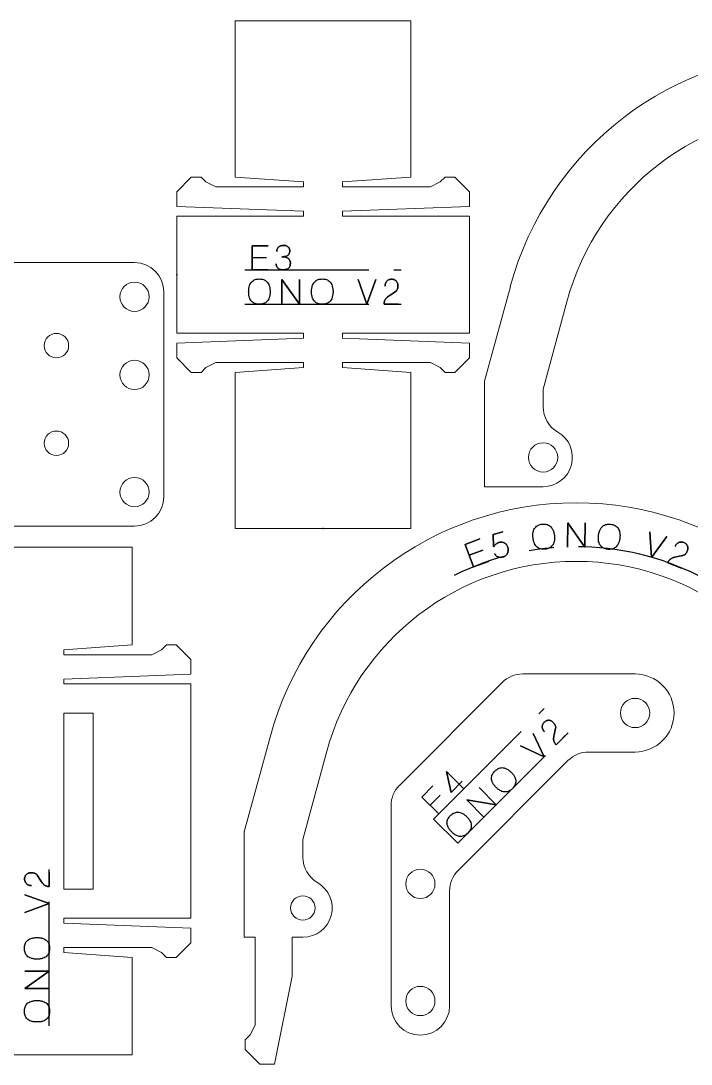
# Model space of a CAD drawing. Header units: millimetres. Extents: x 91 to 270, y 116 to 224.
# Drawn here: x 154.4 to 223, y 116.4 to 223.3 of the extents above; entities that cross this region are included whole.
import ezdxf

# ---------------------------------------------------------------- set-up
doc = ezdxf.new("R2010")
doc.units = ezdxf.units.MM
doc.header["$PDSIZE"] = -1
doc.linetypes.add('CENTERX2', pattern=[20.32, 12.7, -2.54, 2.54, -2.54])

msp = doc.modelspace()

# ---------------------------------------------------------------- linework, layer by layer
at = {"color": 7, "linetype": 'Continuous', "lineweight": 15}
for p, q in [((176.32, 223.3), (176.32, 207.3)), ((194.32, 223.3), (176.32, 223.3)), ((194.32, 207.3), (194.32, 223.3)), ((170.32, 205.8), (171.82, 207.3)), ((171.82, 207.3), (172.82, 207.3)), ((172.82, 207.3), (173.32, 206.8)), ((173.32, 206.8), (174.32, 206.3)), ((174.32, 206.3), (183.32, 206.3)), ((183.32, 206.8), (176.32, 207.3)), ((183.32, 206.3), (183.32, 206.8)), ((187.32, 206.8), (194.32, 207.3)), ((187.32, 206.3), (187.32, 206.8)), ((196.32, 206.3), (187.32, 206.3)), ((197.32, 206.8), (196.32, 206.3)), ((197.82, 207.3), (197.32, 206.8)), ((198.82, 207.3), (197.82, 207.3)), ((200.32, 205.8), (198.82, 207.3)), ((170.32, 204.3), (170.32, 205.8)), ((200.32, 204.3), (200.32, 205.8)), ((183.32, 203.8), (170.32, 204.3)), ((187.32, 203.8), (200.32, 204.3)), ((170.32, 191.3), (170.32, 203.3)), ((170.32, 203.3), (183.32, 203.3)), ((183.32, 203.3), (183.32, 203.8)), ((187.32, 203.3), (187.32, 203.8)), ((200.32, 203.3), (187.32, 203.3)), ((200.32, 203.3), (200.32, 191.3)), ((144, 198.54), (166, 198.54)), ((201.87, 186.39), (204.51, 196.09)), ((169, 195.54), (169, 174.54)), ((210.3, 194.52), (207.87, 185.59)), ((170.32, 191.3), (183.32, 191.3)), ((183.32, 191.3), (183.32, 190.8)), ((200.32, 191.3), (187.32, 191.3)), ((187.32, 191.3), (187.32, 190.8)), ((183.32, 190.8), (170.32, 190.3)), ((170.32, 190.3), (170.32, 188.8)), ((187.32, 190.8), (200.32, 190.3)), ((200.32, 190.3), (200.32, 188.8)), ((170.32, 188.8), (171.82, 187.3)), ((173.32, 187.8), (174.32, 188.3)), ((174.32, 188.3), (183.32, 188.3)), ((183.32, 188.3), (183.32, 187.8)), ((196.32, 188.3), (187.32, 188.3)), ((187.32, 188.3), (187.32, 187.8)), ((197.32, 187.8), (196.32, 188.3)), ((200.32, 188.8), (198.82, 187.3)), ((171.82, 187.3), (172.82, 187.3)), ((172.82, 187.3), (173.32, 187.8)), ((183.32, 187.8), (176.32, 187.3)), ((176.32, 187.3), (176.32, 171.3)), ((187.32, 187.8), (194.32, 187.3)), ((194.32, 171.3), (194.32, 187.3)), ((197.82, 187.3), (197.32, 187.8)), ((198.82, 187.3), (197.82, 187.3)), ((201.87, 175.59), (201.87, 186.39)), ((207.87, 185.59), (207.87, 183.78)), ((207.87, 175.59), (201.87, 175.59)), ((166, 171.54), (97, 171.54)), ((176.32, 171.3), (194.32, 171.3)), ((165.77, 169.38), (124.77, 169.38)), ((165.77, 159.38), (165.77, 169.38)), ((158.77, 158.88), (165.77, 159.38)), ((169.27, 159.38), (168.77, 158.88)), ((170.27, 159.38), (169.27, 159.38)), ((171.77, 157.88), (170.27, 159.38)), ((158.77, 158.38), (158.77, 158.88)), ((167.77, 158.38), (158.77, 158.38)), ((168.77, 158.88), (167.77, 158.38)), ((171.77, 156.38), (171.77, 157.88)), ((158.77, 155.88), (171.77, 156.38)), ((205.79, 156.41), (217.29, 156.41)), ((158.77, 155.38), (158.77, 155.88)), ((171.77, 155.38), (158.77, 155.38)), ((171.77, 155.38), (171.77, 131.38)), ((193.17, 145.03), (203.67, 155.53)), ((158.77, 152.38), (158.77, 134.38)), ((158.77, 152.38), (161.77, 152.38)), ((161.77, 152.38), (161.77, 134.38)), ((177.25, 140.24), (179.89, 149.95)), ((185.68, 148.38), (183.25, 139.44)), ((210.41, 147.53), (199.17, 136.29)), ((217.29, 148.41), (212.53, 148.41)), ((192.29, 122.41), (192.29, 142.91)), ((177.25, 129.44), (177.25, 140.24)), ((183.25, 139.44), (183.25, 137.64)), ((158.77, 134.38), (161.77, 134.38)), ((198.29, 134.17), (198.29, 122.41)), ((171.77, 131.38), (158.77, 131.38)), ((158.77, 131.38), (158.77, 130.88)), ((158.77, 130.88), (171.77, 130.38)), ((171.77, 130.38), (171.77, 128.88)), ((178.35, 129.44), (177.25, 129.44)), ((178.35, 120.44), (178.35, 129.44)), ((183.25, 129.44), (182.15, 129.44)), ((182.15, 129.44), (182.15, 125.44)), ((167.77, 128.38), (158.77, 128.38)), ((158.77, 128.38), (158.77, 127.88)), ((168.77, 127.88), (167.77, 128.38)), ((171.77, 128.88), (170.27, 127.38)), ((158.77, 127.88), (165.77, 127.38)), ((165.77, 127.38), (165.77, 117.38)), ((169.27, 127.38), (168.77, 127.88)), ((170.27, 127.38), (169.27, 127.38)), ((182.15, 125.44), (180.35, 116.44)), ((177.85, 119.44), (178.35, 120.44)), ((177.35, 118.94), (177.85, 119.44)), ((177.35, 117.94), (177.35, 118.94)), ((178.85, 116.44), (177.35, 117.94)), ((165.77, 117.38), (96.77, 117.38)), ((180.35, 116.44), (178.85, 116.44))]:
    msp.add_line(p, q, dxfattribs=at)
at = {"color": 7, "linetype": 'Continuous'}
for p, q in [((178.07, 199.07), (179.54, 199.07)), ((196.29, 142.96), (197.33, 144))]:
    msp.add_line(p, q, dxfattribs=at)
at = {"color": 7, "linetype": 'CENTERX2'}
for p, q in [((177.32, 197.8), (193.32, 197.8)), ((177.32, 194.3), (193.32, 194.3)), ((196.65, 141.55), (207.97, 152.86)), ((199.13, 139.07), (210.44, 150.39)), ((196.65, 141.55), (199.13, 139.07)), ((157.27, 120.38), (157.27, 136.38))]:
    msp.add_line(p, q, dxfattribs=at)
at = {"color": 7, "linetype": 'Continuous', "flags": 128}
for points in [[(178.07, 197.8), (178.07, 200.27), (178.07, 200.27), (179.68, 200.27), (179.68, 200.27), (178.07, 200.27), (178.07, 200.27), (178.07, 197.8), (178.07, 197.8), (179.68, 197.8), (179.68, 197.8), (178.07, 197.8)], [(180.51, 198.43), (180.51, 198.36), (180.52, 198.29), (180.54, 198.23), (180.56, 198.17), (180.58, 198.12), (180.62, 198.06), (180.65, 198.02), (180.7, 197.97), (180.75, 197.93), (180.8, 197.9), (180.86, 197.87), (180.92, 197.85), (180.99, 197.83), (181.06, 197.81), (181.14, 197.8), (181.22, 197.8), (181.22, 197.8), (181.3, 197.8), (181.38, 197.81), (181.45, 197.82), (181.52, 197.84), (181.59, 197.86), (181.65, 197.88), (181.71, 197.91), (181.76, 197.95), (181.81, 197.99), (181.85, 198.04), (181.88, 198.09), (181.91, 198.15), (181.94, 198.21), (181.95, 198.28), (181.96, 198.36), (181.97, 198.44), (181.97, 198.44), (181.97, 198.52), (181.96, 198.6), (181.94, 198.67), (181.92, 198.74), (181.89, 198.81), (181.85, 198.86), (181.81, 198.91), (181.77, 198.96), (181.71, 199), (181.65, 199.04), (181.58, 199.07), (181.5, 199.09), (181.42, 199.11), (181.32, 199.13), (181.22, 199.14), (181.11, 199.14), (181.11, 199.14), (181.22, 199.14), (181.32, 199.15), (181.41, 199.16), (181.49, 199.18), (181.56, 199.2), (181.63, 199.23), (181.68, 199.26), (181.73, 199.3), (181.78, 199.34), (181.81, 199.38), (181.84, 199.43), (181.86, 199.48), (181.88, 199.54), (181.89, 199.59), (181.9, 199.65), (181.9, 199.71), (181.9, 199.71), (181.9, 199.77), (181.9, 199.83), (181.88, 199.89), (181.87, 199.94), (181.85, 199.99), (181.83, 200.04), (181.8, 200.09), (181.76, 200.13), (181.72, 200.17), (181.67, 200.2), (181.62, 200.23), (181.56, 200.26), (181.5, 200.28), (181.43, 200.29), (181.35, 200.3), (181.26, 200.3), (181.26, 200.3), (181.18, 200.3), (181.1, 200.29), (181.03, 200.27), (180.96, 200.25), (180.9, 200.22), (180.84, 200.19), (180.79, 200.15), (180.74, 200.11), (180.7, 200.07), (180.67, 200.02), (180.64, 199.97), (180.61, 199.92), (180.6, 199.86), (180.58, 199.8), (180.57, 199.74), (180.57, 199.68), (180.57, 199.68), (180.57, 199.74), (180.58, 199.8), (180.6, 199.86), (180.61, 199.92), (180.64, 199.97), (180.67, 200.02), (180.7, 200.07), (180.74, 200.11), (180.79, 200.15), (180.84, 200.19), (180.9, 200.22), (180.96, 200.25), (181.03, 200.27), (181.1, 200.29), (181.18, 200.3), (181.26, 200.3), (181.26, 200.3), (181.35, 200.3), (181.43, 200.29), (181.5, 200.28), (181.56, 200.26), (181.62, 200.23), (181.67, 200.2), (181.72, 200.17), (181.76, 200.13), (181.8, 200.09), (181.83, 200.04), (181.85, 199.99), (181.87, 199.94), (181.88, 199.89), (181.9, 199.83), (181.9, 199.77), (181.9, 199.71), (181.9, 199.71), (181.9, 199.65), (181.89, 199.59), (181.88, 199.54), (181.86, 199.48), (181.84, 199.43), (181.81, 199.38), (181.78, 199.34), (181.73, 199.3), (181.68, 199.26), (181.63, 199.23), (181.56, 199.2), (181.49, 199.18), (181.41, 199.16), (181.32, 199.15), (181.22, 199.14), (181.11, 199.14), (181.11, 199.14), (181.22, 199.14), (181.32, 199.13), (181.42, 199.11), (181.5, 199.09), (181.58, 199.07), (181.65, 199.04), (181.71, 199), (181.77, 198.96), (181.81, 198.91), (181.85, 198.86), (181.89, 198.81), (181.92, 198.74), (181.94, 198.67), (181.96, 198.6), (181.97, 198.52), (181.97, 198.44), (181.97, 198.44), (181.96, 198.36), (181.95, 198.28), (181.94, 198.21), (181.91, 198.15), (181.88, 198.09), (181.85, 198.04), (181.81, 197.99), (181.76, 197.95), (181.71, 197.91), (181.65, 197.88), (181.59, 197.86), (181.52, 197.84), (181.45, 197.82), (181.38, 197.81), (181.3, 197.8), (181.22, 197.8), (181.22, 197.8), (181.14, 197.8), (181.06, 197.81), (180.99, 197.83), (180.92, 197.85), (180.86, 197.87), (180.8, 197.9), (180.75, 197.93), (180.7, 197.97), (180.65, 198.02), (180.62, 198.06), (180.58, 198.12), (180.56, 198.17), (180.54, 198.23), (180.52, 198.29), (180.51, 198.36), (180.51, 198.43)], [(178.8, 194.27), (178.68, 194.27), (178.57, 194.29), (178.47, 194.31), (178.37, 194.34), (178.27, 194.38), (178.18, 194.43), (178.1, 194.49), (178.02, 194.56), (177.95, 194.64), (177.88, 194.73), (177.83, 194.84), (177.78, 194.95), (177.76, 195.02), (177.74, 195.09), (177.73, 195.16), (177.72, 195.23), (177.71, 195.31), (177.7, 195.39), (177.7, 195.48), (177.69, 195.56), (177.69, 195.56), (177.7, 195.65), (177.7, 195.74), (177.71, 195.82), (177.72, 195.89), (177.73, 195.97), (177.74, 196.04), (177.76, 196.11), (177.78, 196.17), (177.83, 196.29), (177.88, 196.4), (177.95, 196.49), (178.02, 196.58), (178.1, 196.65), (178.18, 196.71), (178.27, 196.76), (178.37, 196.8), (178.47, 196.83), (178.57, 196.85), (178.68, 196.86), (178.8, 196.87), (178.8, 196.87), (178.91, 196.86), (179.02, 196.85), (179.12, 196.83), (179.22, 196.8), (179.32, 196.76), (179.41, 196.71), (179.49, 196.65), (179.57, 196.58), (179.64, 196.49), (179.71, 196.4), (179.76, 196.29), (179.81, 196.17), (179.83, 196.11), (179.85, 196.04), (179.86, 195.97), (179.87, 195.89), (179.88, 195.82), (179.89, 195.74), (179.89, 195.65), (179.9, 195.56), (179.9, 195.56), (179.89, 195.48), (179.89, 195.39), (179.88, 195.31), (179.87, 195.23), (179.86, 195.16), (179.85, 195.09), (179.83, 195.02), (179.81, 194.95), (179.76, 194.84), (179.71, 194.73), (179.64, 194.64), (179.57, 194.56), (179.49, 194.49), (179.41, 194.43), (179.32, 194.38), (179.22, 194.34), (179.12, 194.31), (179.02, 194.29), (178.91, 194.27)], [(178.8, 194.27), (178.68, 194.27), (178.57, 194.29), (178.47, 194.31), (178.37, 194.34), (178.27, 194.38), (178.18, 194.43), (178.1, 194.49), (178.02, 194.56), (177.95, 194.64), (177.88, 194.73), (177.83, 194.84), (177.78, 194.95), (177.76, 195.02), (177.74, 195.09), (177.73, 195.16), (177.72, 195.23), (177.71, 195.31), (177.7, 195.39), (177.7, 195.48), (177.69, 195.56), (177.69, 195.56), (177.7, 195.65), (177.7, 195.74), (177.71, 195.82), (177.72, 195.89), (177.73, 195.97), (177.74, 196.04), (177.76, 196.11), (177.78, 196.17), (177.83, 196.29), (177.88, 196.4), (177.95, 196.49), (178.02, 196.58), (178.1, 196.65), (178.18, 196.71), (178.27, 196.76), (178.37, 196.8), (178.47, 196.83), (178.57, 196.85), (178.68, 196.86), (178.8, 196.87), (178.8, 196.87), (178.91, 196.86), (179.02, 196.85), (179.12, 196.83), (179.22, 196.8), (179.32, 196.76), (179.41, 196.71), (179.49, 196.65), (179.57, 196.58), (179.64, 196.49), (179.71, 196.4), (179.76, 196.29), (179.81, 196.17), (179.83, 196.11), (179.85, 196.04), (179.86, 195.97), (179.87, 195.89), (179.88, 195.82), (179.89, 195.74), (179.89, 195.65), (179.9, 195.56), (179.9, 195.56), (179.89, 195.48), (179.89, 195.39), (179.88, 195.31), (179.87, 195.23), (179.86, 195.16), (179.85, 195.09), (179.83, 195.02), (179.81, 194.95), (179.76, 194.84), (179.71, 194.73), (179.64, 194.64), (179.57, 194.56), (179.49, 194.49), (179.41, 194.43), (179.32, 194.38), (179.22, 194.34), (179.12, 194.31), (179.02, 194.29), (178.91, 194.27), (178.8, 194.27)], [(181.11, 196.8), (182.89, 194.3), (182.89, 194.3), (182.89, 196.8), (182.89, 196.8), (182.89, 194.3), (182.89, 194.3), (181.11, 196.8), (181.11, 196.8), (181.11, 194.3), (181.11, 194.3), (181.11, 196.8)], [(185.24, 194.27), (185.13, 194.27), (185.02, 194.29), (184.91, 194.31), (184.81, 194.34), (184.71, 194.38), (184.62, 194.43), (184.54, 194.49), (184.46, 194.56), (184.39, 194.64), (184.33, 194.73), (184.27, 194.84), (184.22, 194.95), (184.2, 195.02), (184.19, 195.09), (184.17, 195.16), (184.16, 195.23), (184.15, 195.31), (184.14, 195.39), (184.14, 195.48), (184.14, 195.56), (184.14, 195.56), (184.14, 195.65), (184.14, 195.74), (184.15, 195.82), (184.16, 195.89), (184.17, 195.97), (184.19, 196.04), (184.2, 196.11), (184.22, 196.17), (184.27, 196.29), (184.33, 196.4), (184.39, 196.49), (184.46, 196.58), (184.54, 196.65), (184.62, 196.71), (184.71, 196.76), (184.81, 196.8), (184.91, 196.83), (185.02, 196.85), (185.13, 196.86), (185.24, 196.87), (185.24, 196.87), (185.35, 196.86), (185.46, 196.85), (185.56, 196.83), (185.67, 196.8), (185.76, 196.76), (185.85, 196.71), (185.94, 196.65), (186.01, 196.58), (186.09, 196.49), (186.15, 196.4), (186.21, 196.29), (186.25, 196.17), (186.27, 196.11), (186.29, 196.04), (186.3, 195.97), (186.32, 195.89), (186.33, 195.82), (186.33, 195.74), (186.34, 195.65), (186.34, 195.56), (186.34, 195.56), (186.34, 195.48), (186.33, 195.39), (186.33, 195.31), (186.32, 195.23), (186.3, 195.16), (186.29, 195.09), (186.27, 195.02), (186.25, 194.95), (186.21, 194.84), (186.15, 194.73), (186.09, 194.64), (186.01, 194.56), (185.94, 194.49), (185.85, 194.43), (185.76, 194.38), (185.67, 194.34), (185.56, 194.31), (185.46, 194.29), (185.35, 194.27)], [(185.24, 194.27), (185.13, 194.27), (185.02, 194.29), (184.91, 194.31), (184.81, 194.34), (184.71, 194.38), (184.62, 194.43), (184.54, 194.49), (184.46, 194.56), (184.39, 194.64), (184.33, 194.73), (184.27, 194.84), (184.22, 194.95), (184.2, 195.02), (184.19, 195.09), (184.17, 195.16), (184.16, 195.23), (184.15, 195.31), (184.14, 195.39), (184.14, 195.48), (184.14, 195.56), (184.14, 195.56), (184.14, 195.65), (184.14, 195.74), (184.15, 195.82), (184.16, 195.89), (184.17, 195.97), (184.19, 196.04), (184.2, 196.11), (184.22, 196.17), (184.27, 196.29), (184.33, 196.4), (184.39, 196.49), (184.46, 196.58), (184.54, 196.65), (184.62, 196.71), (184.71, 196.76), (184.81, 196.8), (184.91, 196.83), (185.02, 196.85), (185.13, 196.86), (185.24, 196.87), (185.24, 196.87), (185.35, 196.86), (185.46, 196.85), (185.56, 196.83), (185.67, 196.8), (185.76, 196.76), (185.85, 196.71), (185.94, 196.65), (186.01, 196.58), (186.09, 196.49), (186.15, 196.4), (186.21, 196.29), (186.25, 196.17), (186.27, 196.11), (186.29, 196.04), (186.3, 195.97), (186.32, 195.89), (186.33, 195.82), (186.33, 195.74), (186.34, 195.65), (186.34, 195.56), (186.34, 195.56), (186.34, 195.48), (186.33, 195.39), (186.33, 195.31), (186.32, 195.23), (186.3, 195.16), (186.29, 195.09), (186.27, 195.02), (186.25, 194.95), (186.21, 194.84), (186.15, 194.73), (186.09, 194.64), (186.01, 194.56), (185.94, 194.49), (185.85, 194.43), (185.76, 194.38), (185.67, 194.34), (185.56, 194.31), (185.46, 194.29), (185.35, 194.27), (185.24, 194.27)], [(189.82, 194.3), (188.91, 196.8), (188.91, 196.8), (189.82, 194.3), (189.82, 194.3), (190.73, 196.8), (190.73, 196.8), (189.82, 194.3)], [(191.57, 194.3), (191.58, 194.39), (191.59, 194.48), (191.6, 194.55), (191.63, 194.62), (191.65, 194.69), (191.68, 194.75), (191.72, 194.8), (191.76, 194.85), (191.8, 194.9), (191.84, 194.94), (191.89, 194.98), (191.94, 195.02), (192.04, 195.1), (192.15, 195.17), (192.15, 195.17), (192.74, 195.57), (192.74, 195.57), (192.79, 195.6), (192.83, 195.63), (192.86, 195.67), (192.88, 195.71), (192.93, 195.78), (192.96, 195.87), (192.97, 195.95), (192.98, 196.04), (192.98, 196.13), (192.99, 196.21), (192.99, 196.21), (192.98, 196.26), (192.98, 196.31), (192.97, 196.36), (192.95, 196.41), (192.94, 196.46), (192.91, 196.51), (192.88, 196.56), (192.85, 196.61), (192.81, 196.66), (192.77, 196.7), (192.71, 196.73), (192.65, 196.77), (192.59, 196.8), (192.52, 196.82), (192.44, 196.83), (192.35, 196.83), (192.35, 196.83), (192.26, 196.83), (192.18, 196.82), (192.1, 196.8), (192.03, 196.77), (191.97, 196.74), (191.92, 196.7), (191.87, 196.65), (191.82, 196.61), (191.79, 196.55), (191.75, 196.5), (191.73, 196.44), (191.71, 196.37), (191.69, 196.31), (191.68, 196.24), (191.67, 196.18), (191.67, 196.12), (191.67, 196.12), (191.67, 196.18), (191.68, 196.24), (191.69, 196.31), (191.71, 196.37), (191.73, 196.44), (191.75, 196.5), (191.79, 196.55), (191.82, 196.61), (191.87, 196.65), (191.92, 196.7), (191.97, 196.74), (192.03, 196.77), (192.1, 196.8), (192.18, 196.82), (192.26, 196.83), (192.35, 196.83), (192.35, 196.83), (192.44, 196.83), (192.52, 196.82), (192.59, 196.8), (192.65, 196.77), (192.71, 196.73), (192.77, 196.7), (192.81, 196.66), (192.85, 196.61), (192.88, 196.56), (192.91, 196.51), (192.94, 196.46), (192.95, 196.41), (192.97, 196.36), (192.98, 196.31), (192.98, 196.26), (192.99, 196.21), (192.99, 196.21), (192.98, 196.13), (192.98, 196.04), (192.97, 195.95), (192.96, 195.87), (192.93, 195.78), (192.88, 195.71), (192.86, 195.67), (192.83, 195.63), (192.79, 195.6), (192.74, 195.57), (192.74, 195.57), (192.15, 195.17), (192.15, 195.17), (192.04, 195.1), (191.94, 195.02), (191.89, 194.98), (191.84, 194.94), (191.8, 194.9), (191.76, 194.85), (191.72, 194.8), (191.68, 194.75), (191.65, 194.69), (191.63, 194.62), (191.6, 194.55), (191.59, 194.48), (191.58, 194.39), (191.57, 194.3), (191.57, 194.3), (193.06, 194.3), (193.06, 194.3), (191.57, 194.3)], [(202.74, 170.7), (202.8, 169.44), (202.8, 169.44), (202.85, 169.52), (202.9, 169.58), (202.95, 169.65), (203.01, 169.7), (203.08, 169.75), (203.16, 169.8), (203.2, 169.82), (203.25, 169.84), (203.31, 169.86), (203.37, 169.87), (203.37, 169.87), (203.43, 169.89), (203.49, 169.9), (203.56, 169.9), (203.63, 169.9), (203.69, 169.89), (203.76, 169.88), (203.82, 169.86), (203.89, 169.83), (203.95, 169.8), (204.01, 169.76), (204.06, 169.71), (204.11, 169.66), (204.16, 169.6), (204.2, 169.54), (204.23, 169.46), (204.26, 169.38), (204.26, 169.38), (204.27, 169.35), (204.27, 169.32), (204.28, 169.29), (204.28, 169.25), (204.29, 169.16), (204.29, 169.07), (204.28, 168.97), (204.26, 168.87), (204.24, 168.82), (204.22, 168.78), (204.2, 168.73), (204.17, 168.68), (204.14, 168.63), (204.1, 168.59), (204.06, 168.55), (204.01, 168.51), (203.96, 168.48), (203.9, 168.45), (203.84, 168.42), (203.77, 168.4), (203.77, 168.4), (203.66, 168.37), (203.56, 168.36), (203.47, 168.35), (203.39, 168.36), (203.32, 168.37), (203.25, 168.39), (203.2, 168.41), (203.14, 168.44), (203.1, 168.47), (203.06, 168.51), (203.02, 168.54), (202.99, 168.58), (202.94, 168.67), (202.9, 168.74), (202.9, 168.74), (202.94, 168.67), (202.99, 168.58), (203.02, 168.54), (203.06, 168.51), (203.1, 168.47), (203.14, 168.44), (203.2, 168.41), (203.25, 168.39), (203.32, 168.37), (203.39, 168.36), (203.47, 168.35), (203.56, 168.36), (203.66, 168.37), (203.77, 168.4), (203.77, 168.4), (203.84, 168.42), (203.9, 168.45), (203.96, 168.48), (204.01, 168.51), (204.06, 168.55), (204.1, 168.59), (204.14, 168.63), (204.17, 168.68), (204.2, 168.73), (204.22, 168.78), (204.24, 168.82), (204.26, 168.87), (204.28, 168.97), (204.29, 169.07), (204.29, 169.16), (204.28, 169.25), (204.28, 169.29), (204.27, 169.32), (204.27, 169.35), (204.26, 169.38), (204.26, 169.38), (204.23, 169.46), (204.2, 169.54), (204.16, 169.6), (204.11, 169.66), (204.06, 169.71), (204.01, 169.76), (203.95, 169.8), (203.89, 169.83), (203.82, 169.86), (203.76, 169.88), (203.69, 169.89), (203.63, 169.9), (203.56, 169.9), (203.49, 169.9), (203.43, 169.89), (203.37, 169.87), (203.37, 169.87), (203.31, 169.86), (203.25, 169.84), (203.2, 169.82), (203.16, 169.8), (203.08, 169.75), (203.01, 169.7), (202.95, 169.65), (202.9, 169.58), (202.85, 169.52), (202.8, 169.44), (202.8, 169.44), (202.74, 170.7), (202.74, 170.7), (203.74, 170.98), (203.74, 170.98), (202.74, 170.7)], [(208.07, 169.19), (207.96, 169.18), (207.85, 169.18), (207.75, 169.19), (207.64, 169.21), (207.54, 169.24), (207.45, 169.27), (207.36, 169.32), (207.27, 169.38), (207.19, 169.46), (207.12, 169.54), (207.05, 169.64), (206.99, 169.75), (206.97, 169.81), (206.94, 169.88), (206.92, 169.95), (206.9, 170.02), (206.88, 170.09), (206.86, 170.17), (206.85, 170.26), (206.84, 170.34), (206.84, 170.34), (206.83, 170.43), (206.83, 170.51), (206.82, 170.6), (206.82, 170.67), (206.83, 170.75), (206.83, 170.82), (206.84, 170.89), (206.86, 170.95), (206.89, 171.08), (206.93, 171.19), (206.99, 171.29), (207.05, 171.38), (207.12, 171.46), (207.19, 171.53), (207.28, 171.59), (207.37, 171.64), (207.47, 171.68), (207.57, 171.71), (207.68, 171.74), (207.79, 171.75), (207.79, 171.75), (207.9, 171.76), (208.01, 171.76), (208.11, 171.75), (208.22, 171.73), (208.32, 171.7), (208.41, 171.66), (208.5, 171.61), (208.59, 171.55), (208.67, 171.48), (208.74, 171.39), (208.81, 171.29), (208.87, 171.18), (208.89, 171.12), (208.92, 171.05), (208.94, 170.99), (208.96, 170.91), (208.98, 170.84), (209, 170.76), (209.01, 170.68), (209.02, 170.59), (209.02, 170.59), (209.03, 170.5), (209.03, 170.42), (209.04, 170.34), (209.04, 170.26), (209.03, 170.18), (209.03, 170.11), (209.02, 170.04), (209, 169.98), (208.97, 169.86), (208.93, 169.75), (208.87, 169.65), (208.81, 169.56), (208.74, 169.48), (208.66, 169.41), (208.58, 169.35), (208.49, 169.3), (208.39, 169.26), (208.29, 169.23), (208.18, 169.2)], [(208.07, 169.19), (207.96, 169.18), (207.85, 169.18), (207.75, 169.19), (207.64, 169.21), (207.54, 169.24), (207.45, 169.27), (207.36, 169.32), (207.27, 169.38), (207.19, 169.46), (207.12, 169.54), (207.05, 169.64), (206.99, 169.75), (206.97, 169.81), (206.94, 169.88), (206.92, 169.95), (206.9, 170.02), (206.88, 170.09), (206.86, 170.17), (206.85, 170.26), (206.84, 170.34), (206.84, 170.34), (206.83, 170.43), (206.83, 170.51), (206.82, 170.6), (206.82, 170.67), (206.83, 170.75), (206.83, 170.82), (206.84, 170.89), (206.86, 170.95), (206.89, 171.08), (206.93, 171.19), (206.99, 171.29), (207.05, 171.38), (207.12, 171.46), (207.19, 171.53), (207.28, 171.59), (207.37, 171.64), (207.47, 171.68), (207.57, 171.71), (207.68, 171.74), (207.79, 171.75), (207.79, 171.75), (207.9, 171.76), (208.01, 171.76), (208.11, 171.75), (208.22, 171.73), (208.32, 171.7), (208.41, 171.66), (208.5, 171.61), (208.59, 171.55), (208.67, 171.48), (208.74, 171.39), (208.81, 171.29), (208.87, 171.18), (208.89, 171.12), (208.92, 171.05), (208.94, 170.99), (208.96, 170.91), (208.98, 170.84), (209, 170.76), (209.01, 170.68), (209.02, 170.59), (209.02, 170.59), (209.03, 170.5), (209.03, 170.42), (209.04, 170.34), (209.04, 170.26), (209.03, 170.18), (209.03, 170.11), (209.02, 170.04), (209, 169.98), (208.97, 169.86), (208.93, 169.75), (208.87, 169.65), (208.81, 169.56), (208.74, 169.48), (208.66, 169.41), (208.58, 169.35), (208.49, 169.3), (208.39, 169.26), (208.29, 169.23), (208.18, 169.2), (208.07, 169.19)], [(210.39, 171.89), (212.16, 169.39), (212.16, 169.39), (212.17, 171.89), (212.17, 171.89), (212.16, 169.39), (212.16, 169.39), (210.39, 171.89), (210.39, 171.89), (210.38, 169.39), (210.38, 169.39), (210.39, 171.89)], [(214.49, 169.18), (214.37, 169.2), (214.27, 169.22), (214.17, 169.26), (214.07, 169.3), (213.98, 169.35), (213.9, 169.41), (213.82, 169.48), (213.75, 169.56), (213.69, 169.65), (213.64, 169.75), (213.6, 169.86), (213.56, 169.98), (213.55, 170.04), (213.54, 170.11), (213.53, 170.18), (213.53, 170.26), (213.53, 170.34), (213.53, 170.42), (213.54, 170.5), (213.55, 170.59), (213.55, 170.59), (213.56, 170.68), (213.57, 170.76), (213.59, 170.84), (213.61, 170.91), (213.63, 170.99), (213.65, 171.05), (213.68, 171.12), (213.7, 171.18), (213.77, 171.29), (213.83, 171.39), (213.91, 171.48), (213.99, 171.55), (214.07, 171.61), (214.16, 171.66), (214.26, 171.7), (214.36, 171.73), (214.46, 171.75), (214.57, 171.75), (214.68, 171.75), (214.79, 171.74), (214.79, 171.74), (214.9, 171.73), (215.01, 171.7), (215.11, 171.67), (215.21, 171.63), (215.3, 171.58), (215.38, 171.52), (215.46, 171.45), (215.53, 171.37), (215.59, 171.28), (215.64, 171.17), (215.68, 171.06), (215.71, 170.94), (215.73, 170.87), (215.74, 170.8), (215.74, 170.73), (215.75, 170.66), (215.75, 170.58), (215.74, 170.5), (215.74, 170.42), (215.73, 170.33), (215.73, 170.33), (215.72, 170.24), (215.7, 170.16), (215.69, 170.08), (215.67, 170), (215.65, 169.93), (215.62, 169.86), (215.6, 169.8), (215.57, 169.74), (215.51, 169.63), (215.44, 169.53), (215.37, 169.44), (215.29, 169.37), (215.2, 169.31), (215.11, 169.26), (215.02, 169.22), (214.92, 169.2), (214.81, 169.18), (214.71, 169.17), (214.6, 169.17)], [(214.49, 169.18), (214.37, 169.2), (214.27, 169.22), (214.17, 169.26), (214.07, 169.3), (213.98, 169.35), (213.9, 169.41), (213.82, 169.48), (213.75, 169.56), (213.69, 169.65), (213.64, 169.75), (213.6, 169.86), (213.56, 169.98), (213.55, 170.04), (213.54, 170.11), (213.53, 170.18), (213.53, 170.26), (213.53, 170.34), (213.53, 170.42), (213.54, 170.5), (213.55, 170.59), (213.55, 170.59), (213.56, 170.68), (213.57, 170.76), (213.59, 170.84), (213.61, 170.91), (213.63, 170.99), (213.65, 171.05), (213.68, 171.12), (213.7, 171.18), (213.77, 171.29), (213.83, 171.39), (213.91, 171.48), (213.99, 171.55), (214.07, 171.61), (214.16, 171.66), (214.26, 171.7), (214.36, 171.73), (214.46, 171.75), (214.57, 171.75), (214.68, 171.75), (214.79, 171.74), (214.79, 171.74), (214.9, 171.73), (215.01, 171.7), (215.11, 171.67), (215.21, 171.63), (215.3, 171.58), (215.38, 171.52), (215.46, 171.45), (215.53, 171.37), (215.59, 171.28), (215.64, 171.17), (215.68, 171.06), (215.71, 170.94), (215.73, 170.87), (215.74, 170.8), (215.74, 170.73), (215.75, 170.66), (215.75, 170.58), (215.74, 170.5), (215.74, 170.42), (215.73, 170.33), (215.73, 170.33), (215.72, 170.24), (215.7, 170.16), (215.69, 170.08), (215.67, 170), (215.65, 169.93), (215.62, 169.86), (215.6, 169.8), (215.57, 169.74), (215.51, 169.63), (215.44, 169.53), (215.37, 169.44), (215.29, 169.37), (215.2, 169.31), (215.11, 169.26), (215.02, 169.22), (214.92, 169.2), (214.81, 169.18), (214.71, 169.17), (214.6, 169.17), (214.49, 169.18)], [(218.98, 168.32), (218.8, 170.98), (218.8, 170.98), (218.98, 168.32), (218.98, 168.32), (220.55, 170.47), (220.55, 170.47), (218.98, 168.32)], [(200.75, 167.37), (199.87, 169.68), (199.87, 169.68), (201.38, 170.25), (201.38, 170.25), (199.87, 169.68), (199.87, 169.68), (200.75, 167.37), (200.75, 167.37), (202.26, 167.94), (202.26, 167.94), (200.75, 167.37)], [(220.65, 167.8), (220.69, 167.89), (220.73, 167.96), (220.77, 168.03), (220.82, 168.08), (220.87, 168.13), (220.92, 168.17), (220.97, 168.21), (221.02, 168.25), (221.08, 168.27), (221.13, 168.3), (221.19, 168.32), (221.25, 168.34), (221.38, 168.37), (221.5, 168.4), (221.5, 168.4), (222.2, 168.55), (222.2, 168.55), (222.25, 168.56), (222.3, 168.58), (222.34, 168.6), (222.38, 168.62), (222.45, 168.68), (222.51, 168.75), (222.55, 168.82), (222.59, 168.9), (222.63, 168.98), (222.66, 169.06), (222.66, 169.06), (222.67, 169.1), (222.69, 169.14), (222.7, 169.19), (222.7, 169.25), (222.7, 169.3), (222.7, 169.36), (222.69, 169.42), (222.68, 169.47), (222.66, 169.53), (222.63, 169.58), (222.59, 169.64), (222.55, 169.69), (222.5, 169.74), (222.44, 169.79), (222.37, 169.83), (222.29, 169.86), (222.29, 169.86), (222.2, 169.89), (222.12, 169.91), (222.04, 169.92), (221.97, 169.92), (221.9, 169.91), (221.84, 169.89), (221.77, 169.87), (221.72, 169.84), (221.66, 169.81), (221.61, 169.77), (221.56, 169.72), (221.52, 169.67), (221.48, 169.62), (221.45, 169.56), (221.42, 169.5), (221.4, 169.45), (221.4, 169.45), (221.42, 169.5), (221.45, 169.56), (221.48, 169.62), (221.52, 169.67), (221.56, 169.72), (221.61, 169.77), (221.66, 169.81), (221.72, 169.84), (221.77, 169.87), (221.84, 169.89), (221.9, 169.91), (221.97, 169.92), (222.04, 169.92), (222.12, 169.91), (222.2, 169.89), (222.29, 169.86), (222.29, 169.86), (222.37, 169.83), (222.44, 169.79), (222.5, 169.74), (222.55, 169.69), (222.59, 169.64), (222.63, 169.58), (222.66, 169.53), (222.68, 169.47), (222.69, 169.42), (222.7, 169.36), (222.7, 169.3), (222.7, 169.25), (222.7, 169.19), (222.69, 169.14), (222.67, 169.1), (222.66, 169.06), (222.66, 169.06), (222.63, 168.98), (222.59, 168.9), (222.55, 168.82), (222.51, 168.75), (222.45, 168.68), (222.38, 168.62), (222.34, 168.6), (222.3, 168.58), (222.25, 168.56), (222.2, 168.55), (222.2, 168.55), (221.5, 168.4), (221.5, 168.4), (221.38, 168.37), (221.25, 168.34), (221.19, 168.32), (221.13, 168.3), (221.08, 168.27), (221.02, 168.25), (220.97, 168.21), (220.92, 168.17), (220.87, 168.13), (220.82, 168.08), (220.77, 168.03), (220.73, 167.96), (220.69, 167.89), (220.65, 167.8), (220.65, 167.8), (222.04, 167.26), (222.04, 167.26), (220.65, 167.8)], [(200.3, 168.56), (201.68, 169.08), (201.68, 169.08), (200.3, 168.56)], [(209.2, 149.15), (209.14, 149.22), (209.09, 149.28), (209.05, 149.35), (209.02, 149.41), (208.99, 149.47), (208.97, 149.54), (208.96, 149.6), (208.95, 149.66), (208.95, 149.72), (208.95, 149.78), (208.95, 149.85), (208.96, 149.91), (208.98, 150.03), (209.01, 150.16), (209.01, 150.16), (209.15, 150.85), (209.15, 150.85), (209.16, 150.91), (209.16, 150.96), (209.16, 151), (209.15, 151.05), (209.12, 151.13), (209.09, 151.21), (209.04, 151.28), (208.99, 151.35), (208.93, 151.41), (208.87, 151.47), (208.87, 151.47), (208.83, 151.5), (208.8, 151.53), (208.76, 151.56), (208.71, 151.59), (208.66, 151.61), (208.61, 151.63), (208.55, 151.65), (208.5, 151.66), (208.44, 151.66), (208.37, 151.66), (208.31, 151.65), (208.25, 151.63), (208.18, 151.6), (208.12, 151.56), (208.05, 151.52), (207.99, 151.46), (207.99, 151.46), (207.93, 151.39), (207.88, 151.33), (207.84, 151.26), (207.81, 151.19), (207.79, 151.13), (207.78, 151.06), (207.77, 150.99), (207.78, 150.93), (207.79, 150.87), (207.8, 150.8), (207.83, 150.74), (207.86, 150.69), (207.89, 150.63), (207.93, 150.58), (207.97, 150.53), (208.01, 150.48), (208.01, 150.48), (207.97, 150.53), (207.93, 150.58), (207.89, 150.63), (207.86, 150.69), (207.83, 150.74), (207.8, 150.8), (207.79, 150.87), (207.78, 150.93), (207.77, 150.99), (207.78, 151.06), (207.79, 151.13), (207.81, 151.19), (207.84, 151.26), (207.88, 151.33), (207.93, 151.39), (207.99, 151.46), (207.99, 151.46), (208.05, 151.52), (208.12, 151.56), (208.18, 151.6), (208.25, 151.63), (208.31, 151.65), (208.37, 151.66), (208.44, 151.66), (208.5, 151.66), (208.55, 151.65), (208.61, 151.63), (208.66, 151.61), (208.71, 151.59), (208.76, 151.56), (208.8, 151.53), (208.83, 151.5), (208.87, 151.47), (208.87, 151.47), (208.93, 151.41), (208.99, 151.35), (209.04, 151.28), (209.09, 151.21), (209.12, 151.13), (209.15, 151.05), (209.16, 151), (209.16, 150.96), (209.16, 150.91), (209.15, 150.85), (209.15, 150.85), (209.01, 150.16), (209.01, 150.16), (208.98, 150.03), (208.96, 149.91), (208.95, 149.85), (208.95, 149.78), (208.95, 149.72), (208.95, 149.66), (208.96, 149.6), (208.97, 149.54), (208.99, 149.47), (209.02, 149.41), (209.05, 149.35), (209.09, 149.28), (209.14, 149.22), (209.2, 149.15), (209.2, 149.15), (210.25, 150.19), (210.25, 150.19), (209.2, 149.15)], [(207.96, 147.91), (205.56, 149.03), (205.56, 149.03), (207.96, 147.91), (207.96, 147.91), (206.84, 150.31), (206.84, 150.31), (207.96, 147.91)], [(197.98, 146.4), (198.44, 144.27), (198.44, 144.27), (199.58, 145.41), (199.58, 145.41), (198.44, 144.27), (198.44, 144.27), (197.98, 146.4), (197.98, 146.4), (199.74, 144.63), (199.74, 144.63), (197.98, 146.4)], [(204.72, 144.67), (204.64, 144.59), (204.55, 144.52), (204.46, 144.46), (204.37, 144.41), (204.28, 144.37), (204.18, 144.34), (204.08, 144.32), (203.98, 144.32), (203.87, 144.32), (203.76, 144.34), (203.65, 144.38), (203.53, 144.43), (203.47, 144.46), (203.42, 144.49), (203.36, 144.53), (203.3, 144.57), (203.24, 144.62), (203.17, 144.67), (203.11, 144.73), (203.05, 144.79), (203.05, 144.79), (202.99, 144.85), (202.94, 144.91), (202.88, 144.97), (202.84, 145.03), (202.79, 145.09), (202.76, 145.15), (202.72, 145.21), (202.69, 145.27), (202.64, 145.38), (202.61, 145.49), (202.59, 145.61), (202.58, 145.71), (202.59, 145.82), (202.6, 145.92), (202.63, 146.02), (202.67, 146.11), (202.72, 146.2), (202.78, 146.29), (202.85, 146.38), (202.93, 146.46), (202.93, 146.46), (203.01, 146.54), (203.09, 146.6), (203.18, 146.66), (203.27, 146.71), (203.37, 146.75), (203.47, 146.78), (203.57, 146.8), (203.67, 146.81), (203.78, 146.8), (203.89, 146.78), (204, 146.74), (204.12, 146.69), (204.18, 146.66), (204.24, 146.63), (204.3, 146.59), (204.36, 146.55), (204.42, 146.5), (204.48, 146.45), (204.54, 146.39), (204.6, 146.34), (204.6, 146.34), (204.66, 146.27), (204.72, 146.21), (204.77, 146.15), (204.82, 146.09), (204.86, 146.03), (204.9, 145.97), (204.93, 145.91), (204.96, 145.85), (205.01, 145.74), (205.04, 145.63), (205.06, 145.52), (205.07, 145.41), (205.06, 145.31), (205.04, 145.21), (205.02, 145.11), (204.97, 145.01), (204.92, 144.92), (204.86, 144.83), (204.8, 144.75)], [(204.72, 144.67), (204.64, 144.59), (204.55, 144.52), (204.46, 144.46), (204.37, 144.41), (204.28, 144.37), (204.18, 144.34), (204.08, 144.32), (203.98, 144.32), (203.87, 144.32), (203.76, 144.34), (203.65, 144.38), (203.53, 144.43), (203.47, 144.46), (203.42, 144.49), (203.36, 144.53), (203.3, 144.57), (203.24, 144.62), (203.17, 144.67), (203.11, 144.73), (203.05, 144.79), (203.05, 144.79), (202.99, 144.85), (202.94, 144.91), (202.88, 144.97), (202.84, 145.03), (202.79, 145.09), (202.76, 145.15), (202.72, 145.21), (202.69, 145.27), (202.64, 145.38), (202.61, 145.49), (202.59, 145.61), (202.58, 145.71), (202.59, 145.82), (202.6, 145.92), (202.63, 146.02), (202.67, 146.11), (202.72, 146.2), (202.78, 146.29), (202.85, 146.38), (202.93, 146.46), (202.93, 146.46), (203.01, 146.54), (203.09, 146.6), (203.18, 146.66), (203.27, 146.71), (203.37, 146.75), (203.47, 146.78), (203.57, 146.8), (203.67, 146.81), (203.78, 146.8), (203.89, 146.78), (204, 146.74), (204.12, 146.69), (204.18, 146.66), (204.24, 146.63), (204.3, 146.59), (204.36, 146.55), (204.42, 146.5), (204.48, 146.45), (204.54, 146.39), (204.6, 146.34), (204.6, 146.34), (204.66, 146.27), (204.72, 146.21), (204.77, 146.15), (204.82, 146.09), (204.86, 146.03), (204.9, 145.97), (204.93, 145.91), (204.96, 145.85), (205.01, 145.74), (205.04, 145.63), (205.06, 145.52), (205.07, 145.41), (205.06, 145.31), (205.04, 145.21), (205.02, 145.11), (204.97, 145.01), (204.92, 144.92), (204.86, 144.83), (204.8, 144.75), (204.72, 144.67)], [(197.18, 142.07), (195.45, 143.8), (195.45, 143.8), (196.58, 144.94), (196.58, 144.94), (195.45, 143.8), (195.45, 143.8), (197.18, 142.07), (197.18, 142.07), (198.31, 143.21), (198.31, 143.21), (197.18, 142.07)], [(200.04, 143.51), (203.06, 143), (203.06, 143), (201.3, 144.77), (201.3, 144.77), (203.06, 143), (203.06, 143), (200.04, 143.51), (200.04, 143.51), (201.81, 141.75), (201.81, 141.75), (200.04, 143.51)], [(200.17, 140.11), (200.08, 140.03), (200, 139.97), (199.91, 139.91), (199.82, 139.86), (199.72, 139.82), (199.62, 139.79), (199.52, 139.77), (199.42, 139.76), (199.31, 139.77), (199.2, 139.79), (199.09, 139.82), (198.98, 139.87), (198.92, 139.9), (198.86, 139.93), (198.8, 139.97), (198.74, 140.02), (198.68, 140.06), (198.62, 140.11), (198.56, 140.17), (198.5, 140.23), (198.5, 140.23), (198.44, 140.29), (198.38, 140.35), (198.33, 140.41), (198.28, 140.47), (198.24, 140.53), (198.2, 140.59), (198.17, 140.65), (198.14, 140.71), (198.09, 140.83), (198.05, 140.94), (198.03, 141.05), (198.02, 141.16), (198.03, 141.26), (198.05, 141.36), (198.08, 141.46), (198.12, 141.56), (198.17, 141.65), (198.23, 141.74), (198.29, 141.82), (198.37, 141.91), (198.37, 141.91), (198.45, 141.98), (198.54, 142.05), (198.63, 142.11), (198.72, 142.16), (198.81, 142.2), (198.91, 142.23), (199.01, 142.25), (199.12, 142.25), (199.23, 142.24), (199.34, 142.22), (199.45, 142.19), (199.56, 142.14), (199.62, 142.11), (199.68, 142.07), (199.74, 142.04), (199.8, 141.99), (199.86, 141.95), (199.92, 141.9), (199.98, 141.84), (200.04, 141.78), (200.04, 141.78), (200.11, 141.72), (200.16, 141.66), (200.21, 141.6), (200.26, 141.53), (200.3, 141.47), (200.34, 141.42), (200.38, 141.36), (200.41, 141.3), (200.45, 141.18), (200.49, 141.07), (200.51, 140.96), (200.51, 140.86), (200.51, 140.75), (200.49, 140.65), (200.46, 140.55), (200.42, 140.46), (200.37, 140.37), (200.31, 140.28), (200.24, 140.19)], [(200.17, 140.11), (200.08, 140.03), (200, 139.97), (199.91, 139.91), (199.82, 139.86), (199.72, 139.82), (199.62, 139.79), (199.52, 139.77), (199.42, 139.76), (199.31, 139.77), (199.2, 139.79), (199.09, 139.82), (198.98, 139.87), (198.92, 139.9), (198.86, 139.93), (198.8, 139.97), (198.74, 140.02), (198.68, 140.06), (198.62, 140.11), (198.56, 140.17), (198.5, 140.23), (198.5, 140.23), (198.44, 140.29), (198.38, 140.35), (198.33, 140.41), (198.28, 140.47), (198.24, 140.53), (198.2, 140.59), (198.17, 140.65), (198.14, 140.71), (198.09, 140.83), (198.05, 140.94), (198.03, 141.05), (198.02, 141.16), (198.03, 141.26), (198.05, 141.36), (198.08, 141.46), (198.12, 141.56), (198.17, 141.65), (198.23, 141.74), (198.29, 141.82), (198.37, 141.91), (198.37, 141.91), (198.45, 141.98), (198.54, 142.05), (198.63, 142.11), (198.72, 142.16), (198.81, 142.2), (198.91, 142.23), (199.01, 142.25), (199.12, 142.25), (199.23, 142.24), (199.34, 142.22), (199.45, 142.19), (199.56, 142.14), (199.62, 142.11), (199.68, 142.07), (199.74, 142.04), (199.8, 141.99), (199.86, 141.95), (199.92, 141.9), (199.98, 141.84), (200.04, 141.78), (200.04, 141.78), (200.11, 141.72), (200.16, 141.66), (200.21, 141.6), (200.26, 141.53), (200.3, 141.47), (200.34, 141.42), (200.38, 141.36), (200.41, 141.3), (200.45, 141.18), (200.49, 141.07), (200.51, 140.96), (200.51, 140.86), (200.51, 140.75), (200.49, 140.65), (200.46, 140.55), (200.42, 140.46), (200.37, 140.37), (200.31, 140.28), (200.24, 140.19), (200.17, 140.11)], [(157.27, 134.64), (157.18, 134.64), (157.1, 134.65), (157.02, 134.67), (156.95, 134.69), (156.89, 134.72), (156.83, 134.75), (156.77, 134.78), (156.72, 134.82), (156.68, 134.86), (156.63, 134.9), (156.59, 134.95), (156.55, 135), (156.48, 135.11), (156.41, 135.21), (156.41, 135.21), (156.01, 135.81), (156.01, 135.81), (155.98, 135.85), (155.94, 135.89), (155.91, 135.92), (155.87, 135.95), (155.79, 135.99), (155.71, 136.02), (155.62, 136.04), (155.54, 136.04), (155.45, 136.05), (155.36, 136.05), (155.36, 136.05), (155.32, 136.05), (155.27, 136.04), (155.22, 136.03), (155.17, 136.02), (155.11, 136), (155.06, 135.98), (155.01, 135.95), (154.96, 135.91), (154.92, 135.87), (154.88, 135.83), (154.84, 135.78), (154.8, 135.72), (154.78, 135.65), (154.76, 135.58), (154.74, 135.5), (154.74, 135.41), (154.74, 135.41), (154.74, 135.32), (154.76, 135.24), (154.78, 135.16), (154.8, 135.1), (154.84, 135.04), (154.88, 134.98), (154.92, 134.93), (154.97, 134.89), (155.02, 134.85), (155.08, 134.82), (155.14, 134.79), (155.2, 134.77), (155.27, 134.75), (155.33, 134.74), (155.39, 134.74), (155.46, 134.73), (155.46, 134.73), (155.39, 134.74), (155.33, 134.74), (155.27, 134.75), (155.2, 134.77), (155.14, 134.79), (155.08, 134.82), (155.02, 134.85), (154.97, 134.89), (154.92, 134.93), (154.88, 134.98), (154.84, 135.04), (154.8, 135.1), (154.78, 135.16), (154.76, 135.24), (154.74, 135.32), (154.74, 135.41), (154.74, 135.41), (154.74, 135.5), (154.76, 135.58), (154.78, 135.65), (154.8, 135.72), (154.84, 135.78), (154.88, 135.83), (154.92, 135.87), (154.96, 135.91), (155.01, 135.95), (155.06, 135.98), (155.11, 136), (155.17, 136.02), (155.22, 136.03), (155.27, 136.04), (155.32, 136.05), (155.36, 136.05), (155.36, 136.05), (155.45, 136.05), (155.54, 136.04), (155.62, 136.04), (155.71, 136.02), (155.79, 135.99), (155.87, 135.95), (155.91, 135.92), (155.94, 135.89), (155.98, 135.85), (156.01, 135.81), (156.01, 135.81), (156.41, 135.21), (156.41, 135.21), (156.48, 135.11), (156.55, 135), (156.59, 134.95), (156.63, 134.9), (156.68, 134.86), (156.72, 134.82), (156.77, 134.78), (156.83, 134.75), (156.89, 134.72), (156.95, 134.69), (157.02, 134.67), (157.1, 134.65), (157.18, 134.64), (157.27, 134.64), (157.27, 134.64), (157.27, 136.12), (157.27, 136.12), (157.27, 134.64)], [(157.27, 132.88), (154.77, 131.98), (154.77, 131.98), (157.27, 132.88), (157.27, 132.88), (154.77, 133.79), (154.77, 133.79), (157.27, 132.88)], [(157.3, 128.3), (157.3, 128.19), (157.29, 128.08), (157.27, 127.97), (157.24, 127.87), (157.2, 127.78), (157.15, 127.69), (157.09, 127.6), (157.02, 127.52), (156.94, 127.45), (156.84, 127.39), (156.74, 127.33), (156.62, 127.29), (156.56, 127.27), (156.49, 127.25), (156.42, 127.23), (156.34, 127.22), (156.27, 127.21), (156.18, 127.21), (156.1, 127.2), (156.01, 127.2), (156.01, 127.2), (155.92, 127.2), (155.84, 127.21), (155.76, 127.21), (155.68, 127.22), (155.61, 127.23), (155.53, 127.25), (155.47, 127.27), (155.4, 127.29), (155.28, 127.33), (155.18, 127.39), (155.08, 127.45), (155, 127.52), (154.93, 127.6), (154.87, 127.69), (154.82, 127.78), (154.78, 127.87), (154.75, 127.97), (154.73, 128.08), (154.71, 128.19), (154.71, 128.3), (154.71, 128.3), (154.71, 128.41), (154.73, 128.52), (154.75, 128.63), (154.78, 128.73), (154.82, 128.82), (154.87, 128.92), (154.93, 129), (155, 129.08), (155.08, 129.15), (155.18, 129.21), (155.28, 129.27), (155.4, 129.32), (155.47, 129.34), (155.53, 129.35), (155.61, 129.37), (155.68, 129.38), (155.76, 129.39), (155.84, 129.4), (155.92, 129.4), (156.01, 129.4), (156.01, 129.4), (156.1, 129.4), (156.18, 129.4), (156.27, 129.39), (156.34, 129.38), (156.42, 129.37), (156.49, 129.35), (156.56, 129.34), (156.62, 129.32), (156.74, 129.27), (156.84, 129.21), (156.94, 129.15), (157.02, 129.08), (157.09, 129), (157.15, 128.92), (157.2, 128.82), (157.24, 128.73), (157.27, 128.63), (157.29, 128.52), (157.3, 128.41)], [(157.3, 128.3), (157.3, 128.19), (157.29, 128.08), (157.27, 127.97), (157.24, 127.87), (157.2, 127.78), (157.15, 127.69), (157.09, 127.6), (157.02, 127.52), (156.94, 127.45), (156.84, 127.39), (156.74, 127.33), (156.62, 127.29), (156.56, 127.27), (156.49, 127.25), (156.42, 127.23), (156.34, 127.22), (156.27, 127.21), (156.18, 127.21), (156.1, 127.2), (156.01, 127.2), (156.01, 127.2), (155.92, 127.2), (155.84, 127.21), (155.76, 127.21), (155.68, 127.22), (155.61, 127.23), (155.53, 127.25), (155.47, 127.27), (155.4, 127.29), (155.28, 127.33), (155.18, 127.39), (155.08, 127.45), (155, 127.52), (154.93, 127.6), (154.87, 127.69), (154.82, 127.78), (154.78, 127.87), (154.75, 127.97), (154.73, 128.08), (154.71, 128.19), (154.71, 128.3), (154.71, 128.3), (154.71, 128.41), (154.73, 128.52), (154.75, 128.63), (154.78, 128.73), (154.82, 128.82), (154.87, 128.92), (154.93, 129), (155, 129.08), (155.08, 129.15), (155.18, 129.21), (155.28, 129.27), (155.4, 129.32), (155.47, 129.34), (155.53, 129.35), (155.61, 129.37), (155.68, 129.38), (155.76, 129.39), (155.84, 129.4), (155.92, 129.4), (156.01, 129.4), (156.01, 129.4), (156.1, 129.4), (156.18, 129.4), (156.27, 129.39), (156.34, 129.38), (156.42, 129.37), (156.49, 129.35), (156.56, 129.34), (156.62, 129.32), (156.74, 129.27), (156.84, 129.21), (156.94, 129.15), (157.02, 129.08), (157.09, 129), (157.15, 128.92), (157.2, 128.82), (157.24, 128.73), (157.27, 128.63), (157.29, 128.52), (157.3, 128.41), (157.3, 128.3)], [(154.77, 124.18), (157.27, 125.96), (157.27, 125.96), (154.77, 125.96), (154.77, 125.96), (157.27, 125.96), (157.27, 125.96), (154.77, 124.18), (154.77, 124.18), (157.27, 124.18), (157.27, 124.18), (154.77, 124.18)], [(157.3, 121.86), (157.3, 121.75), (157.29, 121.64), (157.27, 121.53), (157.24, 121.43), (157.2, 121.33), (157.15, 121.24), (157.09, 121.16), (157.02, 121.08), (156.94, 121.01), (156.84, 120.95), (156.74, 120.89), (156.62, 120.84), (156.56, 120.82), (156.49, 120.81), (156.42, 120.79), (156.34, 120.78), (156.27, 120.77), (156.18, 120.76), (156.1, 120.76), (156.01, 120.76), (156.01, 120.76), (155.92, 120.76), (155.84, 120.76), (155.76, 120.77), (155.68, 120.78), (155.61, 120.79), (155.53, 120.81), (155.47, 120.82), (155.4, 120.84), (155.28, 120.89), (155.18, 120.95), (155.08, 121.01), (155, 121.08), (154.93, 121.16), (154.87, 121.24), (154.82, 121.33), (154.78, 121.43), (154.75, 121.53), (154.73, 121.64), (154.71, 121.75), (154.71, 121.86), (154.71, 121.86), (154.71, 121.97), (154.73, 122.08), (154.75, 122.18), (154.78, 122.29), (154.82, 122.38), (154.87, 122.47), (154.93, 122.56), (155, 122.64), (155.08, 122.71), (155.18, 122.77), (155.28, 122.83), (155.4, 122.87), (155.47, 122.89), (155.53, 122.91), (155.61, 122.93), (155.68, 122.94), (155.76, 122.95), (155.84, 122.95), (155.92, 122.96), (156.01, 122.96), (156.01, 122.96), (156.1, 122.96), (156.18, 122.95), (156.27, 122.95), (156.34, 122.94), (156.42, 122.93), (156.49, 122.91), (156.56, 122.89), (156.62, 122.87), (156.74, 122.83), (156.84, 122.77), (156.94, 122.71), (157.02, 122.64), (157.09, 122.56), (157.15, 122.47), (157.2, 122.38), (157.24, 122.29), (157.27, 122.18), (157.29, 122.08), (157.3, 121.97)], [(157.3, 121.86), (157.3, 121.75), (157.29, 121.64), (157.27, 121.53), (157.24, 121.43), (157.2, 121.33), (157.15, 121.24), (157.09, 121.16), (157.02, 121.08), (156.94, 121.01), (156.84, 120.95), (156.74, 120.89), (156.62, 120.84), (156.56, 120.82), (156.49, 120.81), (156.42, 120.79), (156.34, 120.78), (156.27, 120.77), (156.18, 120.76), (156.1, 120.76), (156.01, 120.76), (156.01, 120.76), (155.92, 120.76), (155.84, 120.76), (155.76, 120.77), (155.68, 120.78), (155.61, 120.79), (155.53, 120.81), (155.47, 120.82), (155.4, 120.84), (155.28, 120.89), (155.18, 120.95), (155.08, 121.01), (155, 121.08), (154.93, 121.16), (154.87, 121.24), (154.82, 121.33), (154.78, 121.43), (154.75, 121.53), (154.73, 121.64), (154.71, 121.75), (154.71, 121.86), (154.71, 121.86), (154.71, 121.97), (154.73, 122.08), (154.75, 122.18), (154.78, 122.29), (154.82, 122.38), (154.87, 122.47), (154.93, 122.56), (155, 122.64), (155.08, 122.71), (155.18, 122.77), (155.28, 122.83), (155.4, 122.87), (155.47, 122.89), (155.53, 122.91), (155.61, 122.93), (155.68, 122.94), (155.76, 122.95), (155.84, 122.95), (155.92, 122.96), (156.01, 122.96), (156.01, 122.96), (156.1, 122.96), (156.18, 122.95), (156.27, 122.95), (156.34, 122.94), (156.42, 122.93), (156.49, 122.91), (156.56, 122.89), (156.62, 122.87), (156.74, 122.83), (156.84, 122.77), (156.94, 122.71), (157.02, 122.64), (157.09, 122.56), (157.15, 122.47), (157.2, 122.38), (157.24, 122.29), (157.27, 122.18), (157.29, 122.08), (157.3, 121.97), (157.3, 121.86)]]:
    msp.add_lwpolyline(points, dxfattribs=at)
at = {"color": 7, "linetype": 'Continuous', "lineweight": 15}
for centre, radius in [((166, 195.04), 1.5), ((158, 190.04), 1.25), ((166, 187.04), 1.5), ((158, 180.04), 1.25), ((207.87, 178.59), 1.5), ((166, 175.04), 1.5), ((217.29, 152.41), 1.5), ((195.29, 134.91), 1.5), ((183.25, 132.44), 1.25), ((195.29, 122.91), 1.5)]:
    msp.add_circle(centre, radius, dxfattribs=at)
for centre, radius, start, end in [((235.87, 187.59), 32.5, 15.1758, 164.8242), ((235.87, 187.59), 26.5, 15.1758, 164.8242), ((166, 195.54), 3, 0, 90), ((210.87, 183.78), 3, 180, 240), ((207.87, 178.59), 3, 270, 60), ((166, 174.54), 3, 270, 0), ((211.25, 141.44), 32.5, 15.1758, 164.8242), ((211.25, 141.44), 26.5, 15.1758, 164.8242), ((205.79, 153.41), 3, 90, 135), ((217.29, 152.41), 4, 270, 90), ((212.53, 145.41), 3, 90, 135), ((195.29, 142.91), 3, 135, 180), ((186.25, 137.64), 3, 180, 240), ((201.29, 134.17), 3, 135, 180), ((183.25, 132.44), 3, 270, 60), ((195.29, 122.41), 3, 180, 270), ((195.29, 122.41), 3, 270, 0)]:
    msp.add_arc(centre, radius, start, end, dxfattribs=at)
at = {"color": 7, "linetype": 'CENTERX2'}
msp.add_arc((211.25, 141.44), 28, 63.4852, 116.5148, dxfattribs=at)
at = {"color": 7, "linetype": 'Continuous'}
for p in [(170.32, 197.3), (185.32, 194.3), (185.32, 171.3)]:
    msp.add_point(p, dxfattribs=at)

doc.saveas('drawing.dxf')
